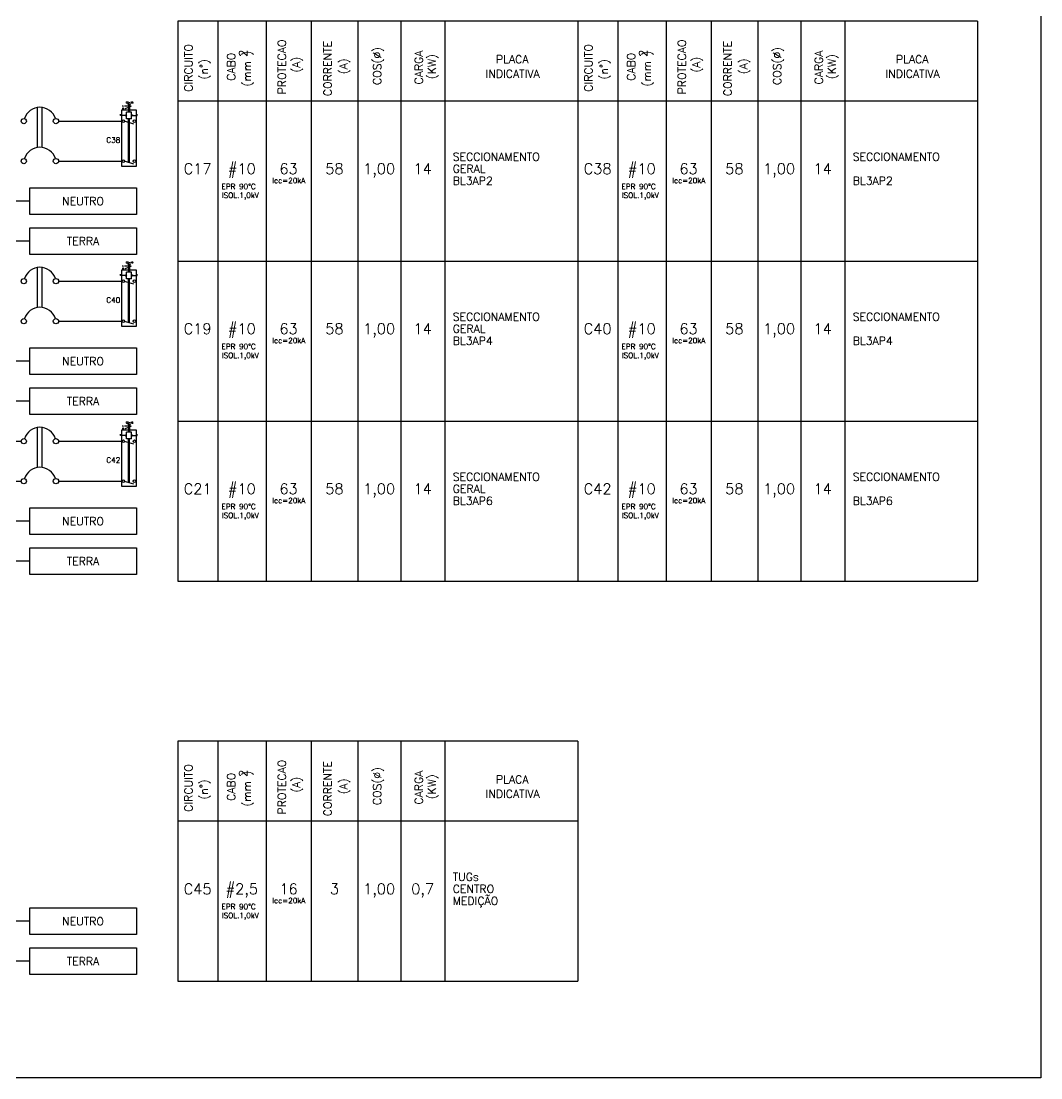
# Model space of a CAD drawing. Extents: x 0 to 11638, y -6007 to 0.
# Drawn here: x 11050.17 to 11066.31, y -6007.48 to -5990.76 of the extents above; entities that cross this region are included whole.
import ezdxf
from ezdxf.enums import TextEntityAlignment as Align

# ---------------------------------------------------------------- set-up
doc = ezdxf.new("R2010")
doc.units = 0
doc.linetypes.add('DASHED', pattern=[0.25, 0.125, -0.125])
doc.layers.get('0').update_dxf_attribs({"linetype": 'CONTINUOUS'})
doc.layers.add('ELE-CIRCUITO', color=7, linetype='CONTINUOUS')
doc.layers.add('ELE-TEXTOS', color=7, linetype='CONTINUOUS')
doc.styles.add('ROMANS', font='romans.shx', dxfattribs={"height": 0.3})

# ---------------------------------------------------------------- blocks, each defined once
blk = doc.blocks.new('PLACA1')
at = {"layer": 'ELE-TEXTOS', "linetype": 'DASHED', "style": 'ROMANS'}
for p in [(51.59, -1.5), (51.59, -3.75), (51.59, -6)]:
    blk.add_attdef('PLACA', text='', height=1.5, dxfattribs=at).set_placement(p, align=Align.MIDDLE_LEFT)
for tag, height, p in [('CIRC', 2, (3.75, -3.75)), ('CABO', 1.5, (12.04, -3.75)), ('PROT', 2, (20.81, -3.75)), ('CORR', 1.5, (29.41, -3.75)), ('COS', 1.5, (37.79, -3.75)), ('CARGA', 1.5, (45.95, -3.75))]:
    blk.add_attdef(tag, text='', height=height, dxfattribs=at).set_placement(p, align=Align.MIDDLE_CENTER)

msp = doc.modelspace()

# ---------------------------------------------------------------- linework, layer by layer
at = {"lineweight": -2}
for p, q in [((11052.648, -5994.558), (11058.977, -5994.558)), ((11058.977, -5994.558), (11065.306, -5994.558)), ((11052.648, -5997.09), (11058.977, -5997.09)), ((11052.648, -5997.09), (11058.977, -5997.09)), ((11058.977, -5997.09), (11065.306, -5997.09)), ((11058.977, -5997.09), (11065.306, -5997.09)), ((11048.857, -5997.407), (11050.17, -5997.407)), ((11048.857, -5998.039), (11050.17, -5998.039)), ((11052.648, -5999.622), (11058.977, -5999.622)), ((11058.977, -5999.622), (11065.306, -5999.622)), ((11052.648, -6005.951), (11058.977, -6005.951))]:
    msp.add_line(p, q, dxfattribs=at)
at = {"layer": 'ELE-CIRCUITO'}
for p, q in [((11066.306, -5958.561), (11066.306, -6007.479)), ((11058.977, -5990.761), (11052.648, -5990.761)), ((11052.648, -5990.761), (11052.648, -5999.622)), ((11053.282, -5990.761), (11053.282, -5999.622)), ((11054.046, -5990.761), (11054.046, -5999.622)), ((11054.762, -5990.761), (11054.762, -5999.622)), ((11055.497, -5990.761), (11055.497, -5999.622)), ((11056.177, -5990.761), (11056.177, -5999.622)), ((11056.875, -5990.761), (11056.875, -5999.622)), ((11058.977, -5990.761), (11058.977, -5999.622)), ((11065.306, -5990.761), (11058.977, -5990.761)), ((11059.611, -5990.761), (11059.611, -5999.622)), ((11060.375, -5990.761), (11060.375, -5999.622)), ((11061.091, -5990.761), (11061.091, -5999.622)), ((11061.826, -5990.761), (11061.826, -5999.622)), ((11062.506, -5990.761), (11062.506, -5999.622)), ((11063.204, -5990.761), (11063.204, -5999.622)), ((11065.306, -5990.761), (11065.306, -5999.622)), ((11058.977, -5992.027), (11052.648, -5992.027)), ((11065.306, -5992.027), (11058.977, -5992.027)), ((11050.429, -5992.758), (11050.429, -5992.126)), ((11050.504, -5992.758), (11050.504, -5992.126)), ((11051.76, -5992.168), (11051.76, -5993.053)), ((11051.994, -5992.168), (11051.76, -5992.168)), ((11051.808, -5992.104), (11051.808, -5992.107)), ((11051.911, -5992.104), (11051.808, -5992.104)), ((11051.911, -5992.104), (11051.808, -5992.104)), ((11051.911, -5992.106), (11051.808, -5992.106)), ((11051.911, -5992.106), (11051.808, -5992.106)), ((11051.911, -5992.107), (11051.808, -5992.155)), ((11051.911, -5992.107), (11051.808, -5992.107)), ((11051.911, -5992.107), (11051.808, -5992.107)), ((11051.911, -5992.107), (11051.817, -5992.15)), ((11051.857, -5992.067), (11051.857, -5992.081)), ((11051.857, -5992.067), (11051.896, -5992.067)), ((11051.857, -5992.067), (11051.857, -5992.081)), ((11051.857, -5992.067), (11051.896, -5992.067)), ((11051.87, -5992.067), (11051.87, -5992.199)), ((11051.883, -5992.067), (11051.883, -5992.199)), ((11051.896, -5992.067), (11051.896, -5992.081)), ((11051.896, -5992.067), (11051.896, -5992.081)), ((11051.994, -5993.053), (11051.994, -5992.168)), ((11050.763, -5992.343), (11051.769, -5992.343)), ((11051.744, -5992.252), (11051.744, -5992.234)), ((11051.818, -5992.252), (11051.744, -5992.252)), ((11051.955, -5992.392), (11051.808, -5992.346)), ((11051.837, -5992.306), (11051.837, -5992.199)), ((11051.916, -5992.199), (11051.837, -5992.199)), ((11051.916, -5992.306), (11051.837, -5992.306)), ((11051.87, -5992.999), (11051.87, -5992.306)), ((11051.883, -5993.003), (11051.883, -5992.306)), ((11051.916, -5992.306), (11051.916, -5992.199)), ((11051.935, -5992.252), (11052.009, -5992.252)), ((11052.009, -5992.252), (11052.009, -5992.234)), ((11050.763, -5992.976), (11051.769, -5992.976)), ((11051.955, -5993.025), (11051.808, -5992.979)), ((11051.76, -5993.053), (11051.994, -5993.053)), ((11051.76, -5993.053), (11051.994, -5993.053)), ((11050.307, -5993.609), (11036.232, -5993.609)), ((11050.307, -5994.242), (11036.232, -5994.242)), ((11050.429, -5995.29), (11050.429, -5994.657)), ((11050.504, -5995.29), (11050.504, -5994.657)), ((11051.76, -5994.7), (11051.76, -5995.585)), ((11051.994, -5994.7), (11051.76, -5994.7)), ((11051.808, -5994.636), (11051.808, -5994.639)), ((11051.911, -5994.636), (11051.808, -5994.636)), ((11051.911, -5994.636), (11051.808, -5994.636)), ((11051.911, -5994.637), (11051.808, -5994.637)), ((11051.911, -5994.637), (11051.808, -5994.637)), ((11051.911, -5994.639), (11051.808, -5994.686)), ((11051.911, -5994.639), (11051.808, -5994.639)), ((11051.911, -5994.639), (11051.808, -5994.639)), ((11051.911, -5994.639), (11051.817, -5994.682)), ((11051.857, -5994.599), (11051.857, -5994.613)), ((11051.857, -5994.599), (11051.896, -5994.599)), ((11051.857, -5994.599), (11051.857, -5994.613)), ((11051.857, -5994.599), (11051.896, -5994.599)), ((11051.87, -5994.599), (11051.87, -5994.73)), ((11051.883, -5994.599), (11051.883, -5994.73)), ((11051.896, -5994.599), (11051.896, -5994.613)), ((11051.896, -5994.599), (11051.896, -5994.613)), ((11051.994, -5995.585), (11051.994, -5994.7)), ((11051.744, -5994.784), (11051.744, -5994.766)), ((11051.818, -5994.784), (11051.744, -5994.784)), ((11051.837, -5994.837), (11051.837, -5994.73)), ((11051.916, -5994.73), (11051.837, -5994.73)), ((11051.916, -5994.837), (11051.837, -5994.837)), ((11051.87, -5995.53), (11051.87, -5994.837)), ((11051.883, -5995.534), (11051.883, -5994.837)), ((11051.916, -5994.837), (11051.916, -5994.73)), ((11051.935, -5994.784), (11052.009, -5994.784)), ((11052.009, -5994.784), (11052.009, -5994.766)), ((11050.763, -5994.875), (11051.769, -5994.875)), ((11051.955, -5994.924), (11051.808, -5994.878)), ((11050.763, -5995.508), (11051.769, -5995.508)), ((11051.955, -5995.557), (11051.808, -5995.511)), ((11051.76, -5995.585), (11051.994, -5995.585)), ((11051.76, -5995.585), (11051.994, -5995.585)), ((11050.307, -5996.141), (11036.232, -5996.141)), ((11050.307, -5996.774), (11036.232, -5996.774)), ((11050.429, -5997.821), (11050.429, -5997.189)), ((11050.504, -5997.821), (11050.504, -5997.189)), ((11051.808, -5997.167), (11051.808, -5997.17)), ((11051.911, -5997.167), (11051.808, -5997.167)), ((11051.911, -5997.167), (11051.808, -5997.167)), ((11051.911, -5997.169), (11051.808, -5997.169)), ((11051.911, -5997.169), (11051.808, -5997.169)), ((11051.911, -5997.17), (11051.808, -5997.218)), ((11051.911, -5997.17), (11051.808, -5997.17)), ((11051.911, -5997.17), (11051.808, -5997.17)), ((11051.911, -5997.17), (11051.817, -5997.213)), ((11051.857, -5997.13), (11051.857, -5997.144)), ((11051.857, -5997.13), (11051.896, -5997.13)), ((11051.857, -5997.13), (11051.857, -5997.144)), ((11051.857, -5997.13), (11051.896, -5997.13)), ((11051.87, -5997.13), (11051.87, -5997.262)), ((11051.883, -5997.13), (11051.883, -5997.262)), ((11051.896, -5997.13), (11051.896, -5997.144)), ((11051.896, -5997.13), (11051.896, -5997.144)), ((11051.744, -5997.316), (11051.744, -5997.297)), ((11051.818, -5997.316), (11051.744, -5997.316)), ((11051.76, -5997.232), (11051.76, -5998.117)), ((11051.994, -5997.232), (11051.76, -5997.232)), ((11051.837, -5997.369), (11051.837, -5997.262)), ((11051.916, -5997.262), (11051.837, -5997.262)), ((11051.916, -5997.369), (11051.837, -5997.369)), ((11051.87, -5998.062), (11051.87, -5997.369)), ((11051.883, -5998.066), (11051.883, -5997.369)), ((11051.916, -5997.369), (11051.916, -5997.262)), ((11051.935, -5997.316), (11052.009, -5997.316)), ((11051.994, -5998.117), (11051.994, -5997.232)), ((11052.009, -5997.316), (11052.009, -5997.297)), ((11050.763, -5997.407), (11051.769, -5997.407)), ((11051.955, -5997.455), (11051.808, -5997.41)), ((11050.763, -5998.039), (11051.769, -5998.039)), ((11051.955, -5998.088), (11051.808, -5998.042)), ((11051.76, -5998.117), (11051.994, -5998.117)), ((11051.76, -5998.117), (11051.994, -5998.117)), ((11050.307, -5998.672), (11036.232, -5998.672)), ((11050.307, -5999.305), (11036.232, -5999.305)), ((11058.977, -6002.153), (11052.648, -6002.153)), ((11052.648, -6002.153), (11052.648, -6005.951)), ((11053.282, -6002.153), (11053.282, -6005.951)), ((11054.046, -6002.153), (11054.046, -6005.951)), ((11054.762, -6002.153), (11054.762, -6005.951)), ((11055.497, -6002.153), (11055.497, -6005.951)), ((11056.177, -6002.153), (11056.177, -6005.951)), ((11056.875, -6002.153), (11056.875, -6005.951)), ((11058.977, -6002.153), (11058.977, -6005.951)), ((11058.977, -6003.419), (11052.648, -6003.419)), ((11050.307, -6005.002), (11042.889, -6005.002)), ((11050.307, -6005.634), (11042.889, -6005.634)), ((11066.306, -6007.479), (11020.485, -6007.479))]:
    msp.add_line(p, q, dxfattribs=at)
for points in [[(11051.994, -5993.398), (11051.994, -5993.82), (11050.307, -5993.82), (11050.307, -5993.398)], [(11051.994, -5994.031), (11051.994, -5994.453), (11050.307, -5994.453), (11050.307, -5994.031)], [(11051.994, -5995.93), (11051.994, -5996.352), (11050.307, -5996.352), (11050.307, -5995.93)], [(11051.994, -5996.563), (11051.994, -5996.985), (11050.307, -5996.985), (11050.307, -5996.563)], [(11051.994, -5998.461), (11051.994, -5998.883), (11050.307, -5998.883), (11050.307, -5998.461)], [(11051.994, -5999.094), (11051.994, -5999.516), (11050.307, -5999.516), (11050.307, -5999.094)], [(11051.994, -6004.791), (11051.994, -6005.213), (11050.307, -6005.213), (11050.307, -6004.791)], [(11051.994, -6005.423), (11051.994, -6005.845), (11050.307, -6005.845), (11050.307, -6005.423)]]:
    msp.add_lwpolyline(points, close=True, dxfattribs=at)
for centre, radius in [((11050.212, -5992.343), 0.0414), ((11050.721, -5992.343), 0.0414), ((11051.789, -5992.343), 0.0196), ((11051.828, -5992.252), 0.00977), ((11051.925, -5992.252), 0.00977), ((11051.964, -5992.343), 0.0196), ((11050.212, -5992.976), 0.0414), ((11050.721, -5992.976), 0.0414), ((11051.789, -5992.976), 0.0196), ((11051.964, -5992.976), 0.0196), ((11050.212, -5994.875), 0.0414), ((11050.721, -5994.875), 0.0414), ((11051.789, -5994.875), 0.0196), ((11051.828, -5994.784), 0.00977), ((11051.925, -5994.784), 0.00977), ((11051.964, -5994.875), 0.0196), ((11050.212, -5995.508), 0.0414), ((11050.721, -5995.508), 0.0414), ((11051.789, -5995.508), 0.0196), ((11051.964, -5995.508), 0.0196), ((11050.212, -5997.407), 0.0414), ((11050.721, -5997.407), 0.0414), ((11051.828, -5997.316), 0.00977), ((11051.925, -5997.316), 0.00977), ((11051.789, -5997.407), 0.0196), ((11051.964, -5997.407), 0.0196), ((11050.212, -5998.039), 0.0414), ((11050.721, -5998.039), 0.0414), ((11051.789, -5998.039), 0.0196), ((11051.964, -5998.039), 0.0196)]:
    msp.add_circle(centre, radius, dxfattribs=at)
for centre in [(11050.467, -5992.38), (11050.467, -5993.013), (11050.467, -5994.912), (11050.467, -5995.545), (11050.467, -5997.444), (11050.467, -5998.076)]:
    msp.add_arc(centre, 0.257, 17.4925, 162.5075, dxfattribs=at)

# ---------------------------------------------------------------- block references
ref = msp.add_blockref('PLACA1', (11052.646, -5992.78), dxfattribs=dict(at, xscale=0.0843855023173047, yscale=0.0843855023173047, zscale=0.0843855023173047))
ref.add_attrib('CIRC', 'C17', dxfattribs={"layer": 'ELE-TEXTOS', "height": 0.1688, "style": 'ROMANS'}).set_placement((11052.963, -5993.097), align=Align.MIDDLE_CENTER)
ref.add_attrib('CABO', '#10', dxfattribs={"layer": 'ELE-TEXTOS', "height": 0.1688, "style": 'ROMANS'}).set_placement((11053.662, -5993.097), align=Align.MIDDLE_CENTER)
ref.add_attrib('PROT', '63', dxfattribs={"layer": 'ELE-TEXTOS', "height": 0.1688, "style": 'ROMANS'}).set_placement((11054.402, -5993.097), align=Align.MIDDLE_CENTER)
ref.add_attrib('CORR', '58', dxfattribs={"layer": 'ELE-TEXTOS', "height": 0.1688, "style": 'ROMANS'}).set_placement((11055.128, -5993.097), align=Align.MIDDLE_CENTER)
ref.add_attrib('COS', '1,00', dxfattribs={"layer": 'ELE-TEXTOS', "height": 0.1688, "style": 'ROMANS'}).set_placement((11055.835, -5993.097), align=Align.MIDDLE_CENTER)
ref.add_attrib('CARGA', '14', dxfattribs={"layer": 'ELE-TEXTOS', "height": 0.1688, "style": 'ROMANS'}).set_placement((11056.524, -5993.097), align=Align.MIDDLE_CENTER)
ref.add_attrib('PLACA', 'SECCIONAMENTO', dxfattribs={"layer": 'ELE-TEXTOS', "height": 0.12658, "style": 'ROMANS'}).set_placement((11056.999, -5992.907), align=Align.MIDDLE_LEFT)
ref.add_attrib('PLACA', 'GERAL', dxfattribs={"layer": 'ELE-TEXTOS', "height": 0.1266, "style": 'ROMANS'}).set_placement((11056.999, -5993.097), align=Align.MIDDLE_LEFT)
ref.add_attrib('PLACA', 'BL3AP2', dxfattribs={"layer": 'ELE-TEXTOS', "height": 0.1266, "style": 'ROMANS'}).set_placement((11056.999, -5993.286), align=Align.MIDDLE_LEFT)
ref = msp.add_blockref('PLACA1', (11058.975, -5992.78), dxfattribs=dict(at, xscale=0.0843855023173047, yscale=0.0843855023173047, zscale=0.0843855023173047))
ref.add_attrib('CIRC', 'C38', dxfattribs={"layer": 'ELE-TEXTOS', "height": 0.1688, "style": 'ROMANS'}).set_placement((11059.292, -5993.097), align=Align.MIDDLE_CENTER)
ref.add_attrib('CABO', '#10', dxfattribs={"layer": 'ELE-TEXTOS', "height": 0.1688, "style": 'ROMANS'}).set_placement((11059.991, -5993.097), align=Align.MIDDLE_CENTER)
ref.add_attrib('PROT', '63', dxfattribs={"layer": 'ELE-TEXTOS', "height": 0.1688, "style": 'ROMANS'}).set_placement((11060.731, -5993.097), align=Align.MIDDLE_CENTER)
ref.add_attrib('CORR', '58', dxfattribs={"layer": 'ELE-TEXTOS', "height": 0.1688, "style": 'ROMANS'}).set_placement((11061.456, -5993.097), align=Align.MIDDLE_CENTER)
ref.add_attrib('COS', '1,00', dxfattribs={"layer": 'ELE-TEXTOS', "height": 0.1688, "style": 'ROMANS'}).set_placement((11062.164, -5993.097), align=Align.MIDDLE_CENTER)
ref.add_attrib('CARGA', '14', dxfattribs={"layer": 'ELE-TEXTOS', "height": 0.1688, "style": 'ROMANS'}).set_placement((11062.853, -5993.097), align=Align.MIDDLE_CENTER)
ref.add_attrib('PLACA', 'SECCIONAMENTO', dxfattribs={"layer": 'ELE-TEXTOS', "height": 0.12658, "style": 'ROMANS'}).set_placement((11063.328, -5992.907), align=Align.MIDDLE_LEFT)
ref.add_attrib('PLACA', 'BL3AP2', dxfattribs={"layer": 'ELE-TEXTOS', "height": 0.1266, "style": 'ROMANS'}).set_placement((11063.328, -5993.286), align=Align.MIDDLE_LEFT)
ref = msp.add_blockref('PLACA1', (11052.646, -5995.312), dxfattribs=dict(at, xscale=0.0843855023173047, yscale=0.0843855023173047, zscale=0.0843855023173047))
ref.add_attrib('CIRC', 'C19', dxfattribs={"layer": 'ELE-TEXTOS', "height": 0.1688, "style": 'ROMANS'}).set_placement((11052.963, -5995.628), align=Align.MIDDLE_CENTER)
ref.add_attrib('CABO', '#10', dxfattribs={"layer": 'ELE-TEXTOS', "height": 0.1688, "style": 'ROMANS'}).set_placement((11053.662, -5995.628), align=Align.MIDDLE_CENTER)
ref.add_attrib('PROT', '63', dxfattribs={"layer": 'ELE-TEXTOS', "height": 0.1688, "style": 'ROMANS'}).set_placement((11054.402, -5995.628), align=Align.MIDDLE_CENTER)
ref.add_attrib('CORR', '58', dxfattribs={"layer": 'ELE-TEXTOS', "height": 0.1688, "style": 'ROMANS'}).set_placement((11055.128, -5995.628), align=Align.MIDDLE_CENTER)
ref.add_attrib('COS', '1,00', dxfattribs={"layer": 'ELE-TEXTOS', "height": 0.1688, "style": 'ROMANS'}).set_placement((11055.835, -5995.628), align=Align.MIDDLE_CENTER)
ref.add_attrib('CARGA', '14', dxfattribs={"layer": 'ELE-TEXTOS', "height": 0.1688, "style": 'ROMANS'}).set_placement((11056.524, -5995.628), align=Align.MIDDLE_CENTER)
ref.add_attrib('PLACA', 'SECCIONAMENTO', dxfattribs={"layer": 'ELE-TEXTOS', "height": 0.12658, "style": 'ROMANS'}).set_placement((11056.999, -5995.438), align=Align.MIDDLE_LEFT)
ref.add_attrib('PLACA', 'GERAL', dxfattribs={"layer": 'ELE-TEXTOS', "height": 0.1266, "style": 'ROMANS'}).set_placement((11056.999, -5995.628), align=Align.MIDDLE_LEFT)
ref.add_attrib('PLACA', 'BL3AP4', dxfattribs={"layer": 'ELE-TEXTOS', "height": 0.1266, "style": 'ROMANS'}).set_placement((11056.999, -5995.818), align=Align.MIDDLE_LEFT)
ref = msp.add_blockref('PLACA1', (11058.975, -5995.312), dxfattribs=dict(at, xscale=0.0843855023173047, yscale=0.0843855023173047, zscale=0.0843855023173047))
ref.add_attrib('CIRC', 'C40', dxfattribs={"layer": 'ELE-TEXTOS', "height": 0.1688, "style": 'ROMANS'}).set_placement((11059.292, -5995.628), align=Align.MIDDLE_CENTER)
ref.add_attrib('CABO', '#10', dxfattribs={"layer": 'ELE-TEXTOS', "height": 0.1688, "style": 'ROMANS'}).set_placement((11059.991, -5995.628), align=Align.MIDDLE_CENTER)
ref.add_attrib('PROT', '63', dxfattribs={"layer": 'ELE-TEXTOS', "height": 0.1688, "style": 'ROMANS'}).set_placement((11060.731, -5995.628), align=Align.MIDDLE_CENTER)
ref.add_attrib('CORR', '58', dxfattribs={"layer": 'ELE-TEXTOS', "height": 0.1688, "style": 'ROMANS'}).set_placement((11061.456, -5995.628), align=Align.MIDDLE_CENTER)
ref.add_attrib('COS', '1,00', dxfattribs={"layer": 'ELE-TEXTOS', "height": 0.1688, "style": 'ROMANS'}).set_placement((11062.164, -5995.628), align=Align.MIDDLE_CENTER)
ref.add_attrib('CARGA', '14', dxfattribs={"layer": 'ELE-TEXTOS', "height": 0.1688, "style": 'ROMANS'}).set_placement((11062.853, -5995.628), align=Align.MIDDLE_CENTER)
ref.add_attrib('PLACA', 'SECCIONAMENTO', dxfattribs={"layer": 'ELE-TEXTOS', "height": 0.12658, "style": 'ROMANS'}).set_placement((11063.328, -5995.438), align=Align.MIDDLE_LEFT)
ref.add_attrib('PLACA', 'BL3AP4', dxfattribs={"layer": 'ELE-TEXTOS', "height": 0.1266, "style": 'ROMANS'}).set_placement((11063.328, -5995.818), align=Align.MIDDLE_LEFT)
ref = msp.add_blockref('PLACA1', (11052.646, -5997.843), dxfattribs=dict(at, xscale=0.0843855023173047, yscale=0.0843855023173047, zscale=0.0843855023173047))
ref.add_attrib('CIRC', 'C21', dxfattribs={"layer": 'ELE-TEXTOS', "height": 0.1688, "style": 'ROMANS'}).set_placement((11052.963, -5998.16), align=Align.MIDDLE_CENTER)
ref.add_attrib('CABO', '#10', dxfattribs={"layer": 'ELE-TEXTOS', "height": 0.1688, "style": 'ROMANS'}).set_placement((11053.662, -5998.16), align=Align.MIDDLE_CENTER)
ref.add_attrib('PROT', '63', dxfattribs={"layer": 'ELE-TEXTOS', "height": 0.1688, "style": 'ROMANS'}).set_placement((11054.402, -5998.16), align=Align.MIDDLE_CENTER)
ref.add_attrib('CORR', '58', dxfattribs={"layer": 'ELE-TEXTOS', "height": 0.1688, "style": 'ROMANS'}).set_placement((11055.128, -5998.16), align=Align.MIDDLE_CENTER)
ref.add_attrib('COS', '1,00', dxfattribs={"layer": 'ELE-TEXTOS', "height": 0.1688, "style": 'ROMANS'}).set_placement((11055.835, -5998.16), align=Align.MIDDLE_CENTER)
ref.add_attrib('CARGA', '14', dxfattribs={"layer": 'ELE-TEXTOS', "height": 0.1688, "style": 'ROMANS'}).set_placement((11056.524, -5998.16), align=Align.MIDDLE_CENTER)
ref.add_attrib('PLACA', 'SECCIONAMENTO', dxfattribs={"layer": 'ELE-TEXTOS', "height": 0.12658, "style": 'ROMANS'}).set_placement((11056.999, -5997.97), align=Align.MIDDLE_LEFT)
ref.add_attrib('PLACA', 'GERAL', dxfattribs={"layer": 'ELE-TEXTOS', "height": 0.1266, "style": 'ROMANS'}).set_placement((11056.999, -5998.16), align=Align.MIDDLE_LEFT)
ref.add_attrib('PLACA', 'BL3AP6', dxfattribs={"layer": 'ELE-TEXTOS', "height": 0.1266, "style": 'ROMANS'}).set_placement((11056.999, -5998.35), align=Align.MIDDLE_LEFT)
ref = msp.add_blockref('PLACA1', (11058.975, -5997.843), dxfattribs=dict(at, xscale=0.0843855023173047, yscale=0.0843855023173047, zscale=0.0843855023173047))
ref.add_attrib('CIRC', 'C42', dxfattribs={"layer": 'ELE-TEXTOS', "height": 0.1688, "style": 'ROMANS'}).set_placement((11059.292, -5998.16), align=Align.MIDDLE_CENTER)
ref.add_attrib('CABO', '#10', dxfattribs={"layer": 'ELE-TEXTOS', "height": 0.1688, "style": 'ROMANS'}).set_placement((11059.991, -5998.16), align=Align.MIDDLE_CENTER)
ref.add_attrib('PROT', '63', dxfattribs={"layer": 'ELE-TEXTOS', "height": 0.1688, "style": 'ROMANS'}).set_placement((11060.731, -5998.16), align=Align.MIDDLE_CENTER)
ref.add_attrib('CORR', '58', dxfattribs={"layer": 'ELE-TEXTOS', "height": 0.1688, "style": 'ROMANS'}).set_placement((11061.456, -5998.16), align=Align.MIDDLE_CENTER)
ref.add_attrib('COS', '1,00', dxfattribs={"layer": 'ELE-TEXTOS', "height": 0.1688, "style": 'ROMANS'}).set_placement((11062.164, -5998.16), align=Align.MIDDLE_CENTER)
ref.add_attrib('CARGA', '14', dxfattribs={"layer": 'ELE-TEXTOS', "height": 0.1688, "style": 'ROMANS'}).set_placement((11062.853, -5998.16), align=Align.MIDDLE_CENTER)
ref.add_attrib('PLACA', 'SECCIONAMENTO', dxfattribs={"layer": 'ELE-TEXTOS', "height": 0.12658, "style": 'ROMANS'}).set_placement((11063.328, -5997.97), align=Align.MIDDLE_LEFT)
ref.add_attrib('PLACA', 'BL3AP6', dxfattribs={"layer": 'ELE-TEXTOS', "height": 0.1266, "style": 'ROMANS'}).set_placement((11063.328, -5998.35), align=Align.MIDDLE_LEFT)
ref = msp.add_blockref('PLACA1', (11052.646, -6004.172), dxfattribs=dict(at, xscale=0.0843855023173047, yscale=0.0843855023173047, zscale=0.0843855023173047))
ref.add_attrib('CIRC', 'C45', dxfattribs={"layer": 'ELE-TEXTOS', "height": 0.1688, "style": 'ROMANS'}).set_placement((11052.963, -6004.489), align=Align.MIDDLE_CENTER)
ref.add_attrib('CABO', '#2,5', dxfattribs={"layer": 'ELE-TEXTOS', "height": 0.1688, "style": 'ROMANS'}).set_placement((11053.662, -6004.489), align=Align.MIDDLE_CENTER)
ref.add_attrib('PROT', '16', dxfattribs={"layer": 'ELE-TEXTOS', "height": 0.1688, "style": 'ROMANS'}).set_placement((11054.402, -6004.489), align=Align.MIDDLE_CENTER)
ref.add_attrib('CORR', '3', dxfattribs={"layer": 'ELE-TEXTOS', "height": 0.169, "style": 'ROMANS'}).set_placement((11055.128, -6004.489), align=Align.MIDDLE_CENTER)
ref.add_attrib('COS', '1,00', dxfattribs={"layer": 'ELE-TEXTOS', "height": 0.1688, "style": 'ROMANS'}).set_placement((11055.835, -6004.489), align=Align.MIDDLE_CENTER)
ref.add_attrib('CARGA', '0,7', dxfattribs={"layer": 'ELE-TEXTOS', "height": 0.1688, "style": 'ROMANS'}).set_placement((11056.524, -6004.489), align=Align.MIDDLE_CENTER)
ref.add_attrib('PLACA', 'TUGs', dxfattribs={"layer": 'ELE-TEXTOS', "height": 0.1266, "style": 'ROMANS'}).set_placement((11056.999, -6004.299), align=Align.MIDDLE_LEFT)
ref.add_attrib('PLACA', 'CENTRO', dxfattribs={"layer": 'ELE-TEXTOS', "height": 0.1266, "style": 'ROMANS'}).set_placement((11056.999, -6004.489), align=Align.MIDDLE_LEFT)
ref.add_attrib('PLACA', 'MEDIÇÃO', dxfattribs={"layer": 'ELE-TEXTOS', "height": 0.1266, "style": 'ROMANS'}).set_placement((11056.999, -6004.679), align=Align.MIDDLE_LEFT)

# ---------------------------------------------------------------- texts
at = {"layer": 'ELE-CIRCUITO', "style": 'ROMANS'}
for s, height, p in [('CIRCUITO', 0.1266, (11052.882, -5991.878)), ('PROTECAO', 0.1266, (11054.36, -5991.92)), ('CORRENTE', 0.1266, (11055.084, -5991.948)), ('COS(%%C)', 0.1266, (11055.867, -5991.772)), ('CIRCUITO', 0.1266, (11059.211, -5991.878)), ('PROTECAO', 0.1266, (11060.689, -5991.92)), ('CORRENTE', 0.1266, (11061.413, -5991.948)), ('COS(%%C)', 0.1266, (11062.196, -5991.772)), ('CABO', 0.1266, (11053.557, -5991.705)), ('2', 0.127, (11053.746, -5991.324)), ('(mm )', 0.1266, (11053.807, -5991.794)), ('(A)', 0.1266, (11054.586, -5991.575)), ('CARGA ', 0.1266, (11056.526, -5991.763)), ('(KW)', 0.1266, (11056.731, -5991.679)), ('CABO', 0.1266, (11059.886, -5991.705)), ('2', 0.127, (11060.075, -5991.324)), ('(mm )', 0.1266, (11060.136, -5991.794)), ('(A)', 0.1266, (11060.915, -5991.575)), ('CARGA ', 0.1266, (11062.855, -5991.763)), ('(KW)', 0.1266, (11063.06, -5991.679)), ('(A)', 0.1266, (11055.334, -5991.6)), ('(A)', 0.1266, (11061.663, -5991.6)), ('CIRCUITO', 0.1266, (11052.882, -6003.27)), ('PROTECAO', 0.1266, (11054.36, -6003.313)), ('CORRENTE', 0.1266, (11055.084, -6003.34)), ('CABO', 0.1266, (11053.557, -6003.097)), ('2', 0.127, (11053.746, -6002.716)), ('(mm )', 0.1266, (11053.807, -6003.186)), ('COS(%%C)', 0.1266, (11055.867, -6003.164)), ('CARGA ', 0.1266, (11056.526, -6003.155)), ('(KW)', 0.1266, (11056.731, -6003.072)), ('(A)', 0.1266, (11054.586, -6002.967)), ('(A)', 0.1266, (11055.334, -6002.993))]:
    msp.add_text(s, height=height, rotation=90, dxfattribs=at).set_placement(p)
for s, p in [('PLACA', (11057.941, -5991.428)), ('PLACA', (11064.27, -5991.428)), ('INDICATIVA', (11057.948, -5991.657)), ('INDICATIVA', (11064.277, -5991.657)), ('PLACA', (11057.941, -6002.82)), ('INDICATIVA', (11057.948, -6003.049))]:
    msp.add_text(s, height=0.1266, dxfattribs=at).set_placement(p, align=Align.CENTER)
for p in [(11053.127, -5991.524), (11059.456, -5991.524), (11053.127, -6002.916)]:
    msp.add_text('(n%%d)', height=0.1266, rotation=90, dxfattribs=at).set_placement(p, align=Align.CENTER)
for s, height, p in [('D', 0.025, (11051.771, -5992.163)), ('L', 0.025, (11051.775, -5992.116)), ('CS-38', 0.025, (11051.83, -5992.061)), ('EPR 90%%DC', 0.0844, (11053.34, -5993.419)), ('Icc=20kA', 0.0844, (11054.143, -5993.324)), ('EPR 90%%DC', 0.0844, (11059.669, -5993.419)), ('Icc=20kA', 0.0844, (11060.472, -5993.324)), ('ISOL.1,0kV', 0.0844, (11053.346, -5993.559)), ('ISOL.1,0kV', 0.0844, (11059.675, -5993.559)), ('D', 0.025, (11051.771, -5994.694)), ('L', 0.025, (11051.775, -5994.648)), ('CS-40', 0.025, (11051.83, -5994.592)), ('EPR 90%%DC', 0.0844, (11053.34, -5995.951)), ('Icc=20kA', 0.0844, (11054.143, -5995.856)), ('EPR 90%%DC', 0.0844, (11059.669, -5995.951)), ('Icc=20kA', 0.0844, (11060.472, -5995.856)), ('ISOL.1,0kV', 0.0844, (11053.346, -5996.091)), ('ISOL.1,0kV', 0.0844, (11059.675, -5996.091)), ('D', 0.025, (11051.771, -5997.226)), ('L', 0.025, (11051.775, -5997.179)), ('CS-42', 0.025, (11051.83, -5997.124)), ('Icc=20kA', 0.0844, (11054.143, -5998.387)), ('Icc=20kA', 0.0844, (11060.472, -5998.387)), ('EPR 90%%DC', 0.0844, (11053.34, -5998.483)), ('ISOL.1,0kV', 0.0844, (11053.346, -5998.622)), ('EPR 90%%DC', 0.0844, (11059.669, -5998.483)), ('ISOL.1,0kV', 0.0844, (11059.675, -5998.622)), ('EPR 90%%DC', 0.0844, (11053.34, -6004.812)), ('Icc=20kA', 0.0844, (11054.143, -6004.716)), ('ISOL.1,0kV', 0.0844, (11053.346, -6004.951))]:
    msp.add_text(s, height=height, dxfattribs=at).set_placement(p)
for s, height, p in [('C38', 0.0844, (11051.629, -5992.642)), ('NEUTRO', 0.1266, (11051.15, -5993.609)), ('TERRA', 0.1266, (11051.15, -5994.242)), ('C40', 0.0844, (11051.629, -5995.173)), ('NEUTRO', 0.1266, (11051.15, -5996.141)), ('TERRA', 0.1266, (11051.15, -5996.774)), ('C42', 0.0844, (11051.629, -5997.705)), ('NEUTRO', 0.1266, (11051.15, -5998.672)), ('TERRA', 0.1266, (11051.15, -5999.305)), ('NEUTRO', 0.1266, (11051.15, -6005.002)), ('TERRA', 0.1266, (11051.15, -6005.634))]:
    msp.add_text(s, height=height, dxfattribs=at).set_placement(p, align=Align.MIDDLE_CENTER)

doc.saveas('drawing.dxf')
